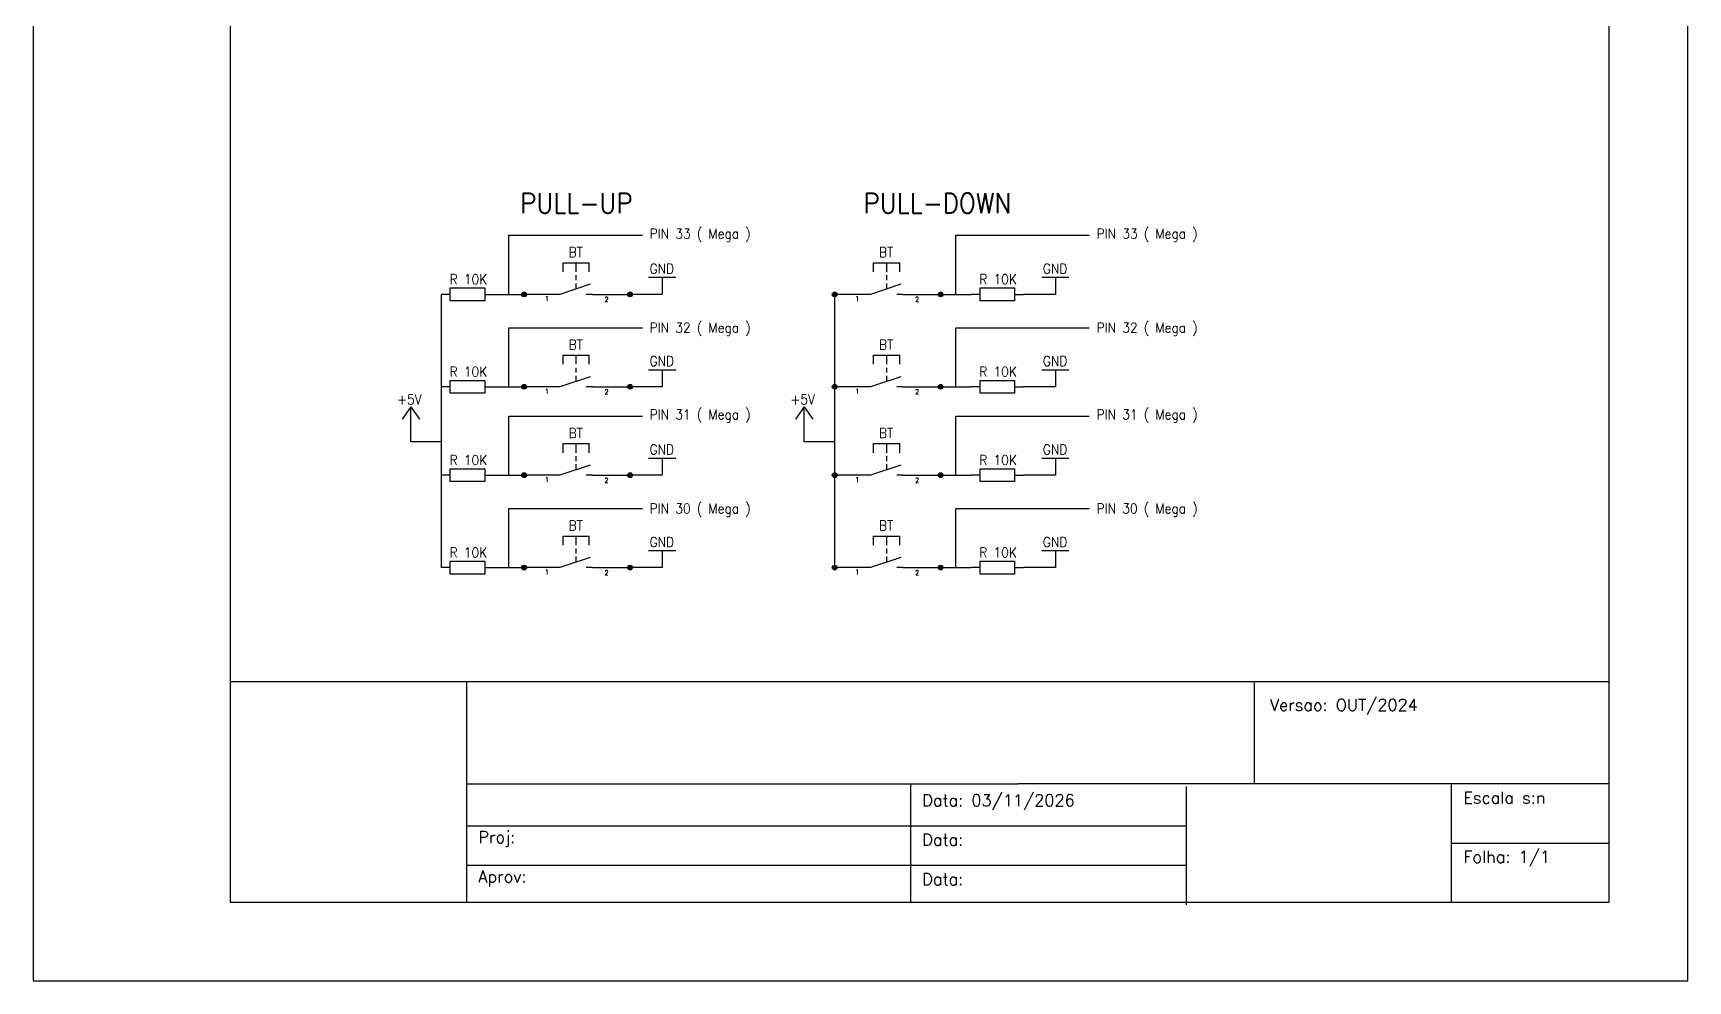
# Model space of a CAD drawing. Header units: millimetres. Extents: x -1230 to -390, y -434 to 754.
# Drawn here: x -1230 to -390, y -434 to 47 of the extents above; entities that cross this region are included whole.
import ezdxf
from ezdxf.enums import TextEntityAlignment as Align

# ---------------------------------------------------------------- set-up
doc = ezdxf.new("R2010")
doc.units = ezdxf.units.MM
doc.layers.get('0').update_dxf_attribs({"lineweight": 25})
for name, color, linetype in [('Layer1', 1, 'Continuous'), ('Layer2', 6, 'Continuous'), ('Layer3', 30, 'Continuous'), ('Layer6', 4, 'Continuous'), ('Layer7', 9, 'Continuous')]:
    doc.layers.add(name, color=color, linetype=linetype)
doc.styles.add('textstyle3', font='')
doc.styles.add('textstyle4', font='')
doc.styles.add('textstyle5', font='')
doc.styles.add('textstyle6', font='Standard')
doc.styles.get('textstyle3').set_extended_font_data('RomanS')
doc.styles.get('textstyle4').set_extended_font_data('romans')
doc.styles.get('textstyle5').set_extended_font_data('Standard')

msp = doc.modelspace()

# ---------------------------------------------------------------- hatches: boundary and pattern name
at = {"layer": 'Layer7', "transparency": 33554687}
h = msp.add_hatch(color=256, dxfattribs=at)
edge = h.paths.add_edge_path(flags=0)
edge.add_arc((-980.73, -85.49), 1.21, 180, 270)
edge.add_line((-980.73, -86.7), (-980.73, -85.49))
edge.add_line((-980.73, -85.49), (-981.94, -85.49))
edge = h.paths.add_edge_path(flags=0)
edge.add_line((-980.73, -85.49), (-980.73, -86.7))
edge.add_arc((-980.73, -85.49), 1.21, 270, 360)
edge.add_line((-979.52, -85.49), (-980.73, -85.49))
edge = h.paths.add_edge_path(flags=0)
edge.add_arc((-980.73, -85.49), 1.21, 90, 180)
edge.add_line((-981.94, -85.49), (-979.52, -85.49))
edge.add_arc((-980.73, -85.49), 1.21, 0, 90)
h = msp.add_hatch(color=256, dxfattribs=at)
edge = h.paths.add_edge_path(flags=0)
edge.add_arc((-926.96, -85.49), 1.21, 180, 270)
edge.add_line((-926.96, -86.7), (-926.96, -85.49))
edge.add_line((-926.96, -85.49), (-928.18, -85.49))
edge = h.paths.add_edge_path(flags=0)
edge.add_line((-926.96, -85.49), (-926.96, -86.7))
edge.add_arc((-926.96, -85.49), 1.21, 270, 360)
edge.add_line((-925.75, -85.49), (-926.96, -85.49))
edge = h.paths.add_edge_path(flags=0)
edge.add_arc((-926.96, -85.49), 1.21, 90, 180)
edge.add_line((-928.18, -85.49), (-925.75, -85.49))
edge.add_arc((-926.96, -85.49), 1.21, 0, 90)
h = msp.add_hatch(color=256, dxfattribs=at)
edge = h.paths.add_edge_path(flags=0)
edge.add_arc((-823.09, -85.49), 1.21, 180, 270)
edge.add_line((-823.09, -86.7), (-823.09, -85.49))
edge.add_line((-823.09, -85.49), (-824.31, -85.49))
edge = h.paths.add_edge_path(flags=0)
edge.add_line((-823.09, -85.49), (-823.09, -86.7))
edge.add_arc((-823.09, -85.49), 1.21, 270, 360)
edge.add_line((-821.88, -85.49), (-823.09, -85.49))
edge = h.paths.add_edge_path(flags=0)
edge.add_arc((-823.09, -85.49), 1.21, 90, 180)
edge.add_line((-824.31, -85.49), (-821.88, -85.49))
edge.add_arc((-823.09, -85.49), 1.21, 0, 90)
h = msp.add_hatch(color=256, dxfattribs=at)
edge = h.paths.add_edge_path(flags=0)
edge.add_arc((-769.33, -85.49), 1.21, 180, 270)
edge.add_line((-769.33, -86.7), (-769.33, -85.49))
edge.add_line((-769.33, -85.49), (-770.54, -85.49))
edge = h.paths.add_edge_path(flags=0)
edge.add_line((-769.33, -85.49), (-769.33, -86.7))
edge.add_arc((-769.33, -85.49), 1.21, 270, 360)
edge.add_line((-768.12, -85.49), (-769.33, -85.49))
edge = h.paths.add_edge_path(flags=0)
edge.add_arc((-769.33, -85.49), 1.21, 90, 180)
edge.add_line((-770.54, -85.49), (-768.12, -85.49))
edge.add_arc((-769.33, -85.49), 1.21, 0, 90)
h = msp.add_hatch(color=256, dxfattribs=at)
edge = h.paths.add_edge_path(flags=0)
edge.add_arc((-980.73, -132.4), 1.21, 180, 270)
edge.add_line((-980.73, -133.61), (-980.73, -132.4))
edge.add_line((-980.73, -132.4), (-981.94, -132.4))
edge = h.paths.add_edge_path(flags=0)
edge.add_line((-980.73, -132.4), (-980.73, -133.61))
edge.add_arc((-980.73, -132.4), 1.21, 270, 360)
edge.add_line((-979.52, -132.4), (-980.73, -132.4))
edge = h.paths.add_edge_path(flags=0)
edge.add_arc((-980.73, -132.4), 1.21, 90, 180)
edge.add_line((-981.94, -132.4), (-979.52, -132.4))
edge.add_arc((-980.73, -132.4), 1.21, 0, 90)
h = msp.add_hatch(color=256, dxfattribs=at)
edge = h.paths.add_edge_path(flags=0)
edge.add_arc((-926.96, -132.4), 1.21, 180, 270)
edge.add_line((-926.96, -133.61), (-926.96, -132.4))
edge.add_line((-926.96, -132.4), (-928.18, -132.4))
edge = h.paths.add_edge_path(flags=0)
edge.add_line((-926.96, -132.4), (-926.96, -133.61))
edge.add_arc((-926.96, -132.4), 1.21, 270, 360)
edge.add_line((-925.75, -132.4), (-926.96, -132.4))
edge = h.paths.add_edge_path(flags=0)
edge.add_arc((-926.96, -132.4), 1.21, 90, 180)
edge.add_line((-928.18, -132.4), (-925.75, -132.4))
edge.add_arc((-926.96, -132.4), 1.21, 0, 90)
h = msp.add_hatch(color=256, dxfattribs=at)
edge = h.paths.add_edge_path(flags=0)
edge.add_arc((-823.09, -132.4), 1.21, 180, 270)
edge.add_line((-823.09, -133.61), (-823.09, -132.4))
edge.add_line((-823.09, -132.4), (-824.31, -132.4))
edge = h.paths.add_edge_path(flags=0)
edge.add_line((-823.09, -132.4), (-823.09, -133.61))
edge.add_arc((-823.09, -132.4), 1.21, 270, 360)
edge.add_line((-821.88, -132.4), (-823.09, -132.4))
edge = h.paths.add_edge_path(flags=0)
edge.add_arc((-823.09, -132.4), 1.21, 90, 180)
edge.add_line((-824.31, -132.4), (-821.88, -132.4))
edge.add_arc((-823.09, -132.4), 1.21, 0, 90)
h = msp.add_hatch(color=256, dxfattribs=at)
edge = h.paths.add_edge_path(flags=0)
edge.add_arc((-769.33, -132.4), 1.21, 180, 270)
edge.add_line((-769.33, -133.61), (-769.33, -132.4))
edge.add_line((-769.33, -132.4), (-770.54, -132.4))
edge = h.paths.add_edge_path(flags=0)
edge.add_line((-769.33, -132.4), (-769.33, -133.61))
edge.add_arc((-769.33, -132.4), 1.21, 270, 360)
edge.add_line((-768.12, -132.4), (-769.33, -132.4))
edge = h.paths.add_edge_path(flags=0)
edge.add_arc((-769.33, -132.4), 1.21, 90, 180)
edge.add_line((-770.54, -132.4), (-768.12, -132.4))
edge.add_arc((-769.33, -132.4), 1.21, 0, 90)
h = msp.add_hatch(color=256, dxfattribs=at)
edge = h.paths.add_edge_path(flags=0)
edge.add_arc((-980.73, -177.28), 1.21, 180, 270)
edge.add_line((-980.73, -178.49), (-980.73, -177.28))
edge.add_line((-980.73, -177.28), (-981.94, -177.28))
edge = h.paths.add_edge_path(flags=0)
edge.add_line((-980.73, -177.28), (-980.73, -178.49))
edge.add_arc((-980.73, -177.28), 1.21, 270, 360)
edge.add_line((-979.52, -177.28), (-980.73, -177.28))
edge = h.paths.add_edge_path(flags=0)
edge.add_arc((-980.73, -177.28), 1.21, 90, 180)
edge.add_line((-981.94, -177.28), (-979.52, -177.28))
edge.add_arc((-980.73, -177.28), 1.21, 0, 90)
h = msp.add_hatch(color=256, dxfattribs=at)
edge = h.paths.add_edge_path(flags=0)
edge.add_arc((-926.96, -177.28), 1.21, 180, 270)
edge.add_line((-926.96, -178.49), (-926.96, -177.28))
edge.add_line((-926.96, -177.28), (-928.18, -177.28))
edge = h.paths.add_edge_path(flags=0)
edge.add_line((-926.96, -177.28), (-926.96, -178.49))
edge.add_arc((-926.96, -177.28), 1.21, 270, 360)
edge.add_line((-925.75, -177.28), (-926.96, -177.28))
edge = h.paths.add_edge_path(flags=0)
edge.add_arc((-926.96, -177.28), 1.21, 90, 180)
edge.add_line((-928.18, -177.28), (-925.75, -177.28))
edge.add_arc((-926.96, -177.28), 1.21, 0, 90)
h = msp.add_hatch(color=256, dxfattribs=at)
edge = h.paths.add_edge_path(flags=0)
edge.add_arc((-823.09, -177.28), 1.21, 180, 270)
edge.add_line((-823.09, -178.49), (-823.09, -177.28))
edge.add_line((-823.09, -177.28), (-824.31, -177.28))
edge = h.paths.add_edge_path(flags=0)
edge.add_line((-823.09, -177.28), (-823.09, -178.49))
edge.add_arc((-823.09, -177.28), 1.21, 270, 360)
edge.add_line((-821.88, -177.28), (-823.09, -177.28))
edge = h.paths.add_edge_path(flags=0)
edge.add_arc((-823.09, -177.28), 1.21, 90, 180)
edge.add_line((-824.31, -177.28), (-821.88, -177.28))
edge.add_arc((-823.09, -177.28), 1.21, 0, 90)
h = msp.add_hatch(color=256, dxfattribs=at)
edge = h.paths.add_edge_path(flags=0)
edge.add_arc((-769.33, -177.28), 1.21, 180, 270)
edge.add_line((-769.33, -178.49), (-769.33, -177.28))
edge.add_line((-769.33, -177.28), (-770.54, -177.28))
edge = h.paths.add_edge_path(flags=0)
edge.add_line((-769.33, -177.28), (-769.33, -178.49))
edge.add_arc((-769.33, -177.28), 1.21, 270, 360)
edge.add_line((-768.12, -177.28), (-769.33, -177.28))
edge = h.paths.add_edge_path(flags=0)
edge.add_arc((-769.33, -177.28), 1.21, 90, 180)
edge.add_line((-770.54, -177.28), (-768.12, -177.28))
edge.add_arc((-769.33, -177.28), 1.21, 0, 90)
h = msp.add_hatch(color=256, dxfattribs=at)
edge = h.paths.add_edge_path(flags=0)
edge.add_arc((-980.73, -224.19), 1.21, 180, 270)
edge.add_line((-980.73, -225.4), (-980.73, -224.19))
edge.add_line((-980.73, -224.19), (-981.94, -224.19))
edge = h.paths.add_edge_path(flags=0)
edge.add_line((-980.73, -224.19), (-980.73, -225.4))
edge.add_arc((-980.73, -224.19), 1.21, 270, 360)
edge.add_line((-979.52, -224.19), (-980.73, -224.19))
edge = h.paths.add_edge_path(flags=0)
edge.add_arc((-980.73, -224.19), 1.21, 90, 180)
edge.add_line((-981.94, -224.19), (-979.52, -224.19))
edge.add_arc((-980.73, -224.19), 1.21, 0, 90)
h = msp.add_hatch(color=256, dxfattribs=at)
edge = h.paths.add_edge_path(flags=0)
edge.add_arc((-926.96, -224.19), 1.21, 180, 270)
edge.add_line((-926.96, -225.4), (-926.96, -224.19))
edge.add_line((-926.96, -224.19), (-928.18, -224.19))
edge = h.paths.add_edge_path(flags=0)
edge.add_line((-926.96, -224.19), (-926.96, -225.4))
edge.add_arc((-926.96, -224.19), 1.21, 270, 360)
edge.add_line((-925.75, -224.19), (-926.96, -224.19))
edge = h.paths.add_edge_path(flags=0)
edge.add_arc((-926.96, -224.19), 1.21, 90, 180)
edge.add_line((-928.18, -224.19), (-925.75, -224.19))
edge.add_arc((-926.96, -224.19), 1.21, 0, 90)
h = msp.add_hatch(color=256, dxfattribs=at)
edge = h.paths.add_edge_path(flags=0)
edge.add_arc((-823.09, -224.19), 1.21, 180, 270)
edge.add_line((-823.09, -225.4), (-823.09, -224.19))
edge.add_line((-823.09, -224.19), (-824.31, -224.19))
edge = h.paths.add_edge_path(flags=0)
edge.add_line((-823.09, -224.19), (-823.09, -225.4))
edge.add_arc((-823.09, -224.19), 1.21, 270, 360)
edge.add_line((-821.88, -224.19), (-823.09, -224.19))
edge = h.paths.add_edge_path(flags=0)
edge.add_arc((-823.09, -224.19), 1.21, 90, 180)
edge.add_line((-824.31, -224.19), (-821.88, -224.19))
edge.add_arc((-823.09, -224.19), 1.21, 0, 90)
h = msp.add_hatch(color=256, dxfattribs=at)
edge = h.paths.add_edge_path(flags=0)
edge.add_arc((-769.33, -224.19), 1.21, 180, 270)
edge.add_line((-769.33, -225.4), (-769.33, -224.19))
edge.add_line((-769.33, -224.19), (-770.54, -224.19))
edge = h.paths.add_edge_path(flags=0)
edge.add_line((-769.33, -224.19), (-769.33, -225.4))
edge.add_arc((-769.33, -224.19), 1.21, 270, 360)
edge.add_line((-768.12, -224.19), (-769.33, -224.19))
edge = h.paths.add_edge_path(flags=0)
edge.add_arc((-769.33, -224.19), 1.21, 90, 180)
edge.add_line((-770.54, -224.19), (-768.12, -224.19))
edge.add_arc((-769.33, -224.19), 1.21, 0, 90)

# ---------------------------------------------------------------- linework, layer by layer
for p, q in [((-1230, 754), (-1230, -434)), ((-390, -434), (-390, 754)), ((-1130, 714), (-1130, -394)), ((-430, -394), (-430, 714)), ((-1130, -282), (-430, -282)), ((-1010, -282), (-1010, -394)), ((-610, -334), (-610, -282)), ((-1010, -334), (-730, -334)), ((-784.67, -334), (-784.67, -394)), ((-430, -334), (-730, -334)), ((-644.67, -335.33), (-644.67, -395.33)), ((-510, -394), (-510, -334)), ((-1010, -355.33), (-644.67, -355.33)), ((-510, -364), (-430, -364)), ((-1010, -375.33), (-644.67, -375.33)), ((-1130, -394), (-430, -394)), ((-1230, -434), (-390, -434))]:
    msp.add_line(p, q)
at = {"layer": 'Layer1'}
for p, q in [((-1022.75, -224.19), (-1022.75, -85.49)), ((-823.09, -224.19), (-823.09, -85.49)), ((-1038.22, -142.51), (-1042.63, -148.83)), ((-1038.22, -160.34), (-1038.22, -142.51)), ((-1038.22, -142.51), (-1033.8, -148.83)), ((-838.56, -142.51), (-842.98, -148.83)), ((-838.56, -160.34), (-838.56, -142.51)), ((-838.56, -142.51), (-834.15, -148.83)), ((-1022.75, -160.34), (-1038.22, -160.34)), ((-823.09, -160.34), (-838.56, -160.34))]:
    msp.add_line(p, q, dxfattribs=at)
at = {"layer": 'Layer2'}
for p, q in [((-988.46, -85.49), (-988.46, -55.49)), ((-988.46, -55.49), (-920.73, -55.49)), ((-761.59, -85.49), (-761.59, -55.49)), ((-761.59, -55.49), (-693.86, -55.49)), ((-996.2, -85.49), (-980.73, -85.49)), ((-769.33, -85.49), (-753.86, -85.49)), ((-988.46, -132.4), (-988.46, -102.4)), ((-988.46, -102.4), (-920.73, -102.4)), ((-761.59, -132.4), (-761.59, -102.4)), ((-761.59, -102.4), (-693.86, -102.4)), ((-996.2, -132.4), (-980.73, -132.4)), ((-769.33, -132.4), (-753.86, -132.4)), ((-988.46, -177.28), (-988.46, -147.28)), ((-988.46, -147.28), (-920.73, -147.28)), ((-761.59, -177.28), (-761.59, -147.28)), ((-761.59, -147.28), (-693.86, -147.28)), ((-996.2, -177.28), (-980.73, -177.28)), ((-769.33, -177.28), (-753.86, -177.28)), ((-988.46, -224.19), (-988.46, -194.19)), ((-988.46, -194.19), (-920.73, -194.19)), ((-761.59, -224.19), (-761.59, -194.19)), ((-761.59, -194.19), (-693.86, -194.19)), ((-996.2, -224.19), (-980.73, -224.19)), ((-769.33, -224.19), (-753.86, -224.19))]:
    msp.add_line(p, q, dxfattribs=at)
at = {"layer": 'Layer6'}
for p, q in [((-917.64, -76.8), (-903.82, -76.8)), ((-910.73, -76.8), (-910.73, -85.49)), ((-717.99, -76.8), (-704.17, -76.8)), ((-711.08, -76.8), (-711.08, -85.49)), ((-910.73, -85.49), (-926.96, -85.49)), ((-711.08, -85.49), (-727.31, -85.49)), ((-917.64, -123.71), (-903.82, -123.71)), ((-910.73, -123.71), (-910.73, -132.4)), ((-717.99, -123.71), (-704.17, -123.71)), ((-711.08, -123.71), (-711.08, -132.4)), ((-910.73, -132.4), (-926.96, -132.4)), ((-711.08, -132.4), (-727.31, -132.4)), ((-917.64, -168.59), (-903.82, -168.59)), ((-910.73, -168.59), (-910.73, -177.28)), ((-717.99, -168.59), (-704.17, -168.59)), ((-711.08, -168.59), (-711.08, -177.28)), ((-910.73, -177.28), (-926.96, -177.28)), ((-711.08, -177.28), (-727.31, -177.28)), ((-917.64, -215.5), (-903.82, -215.5)), ((-910.73, -215.5), (-910.73, -224.19)), ((-717.99, -215.5), (-704.17, -215.5)), ((-711.08, -215.5), (-711.08, -224.19)), ((-910.73, -224.19), (-926.96, -224.19)), ((-711.08, -224.19), (-727.31, -224.19))]:
    msp.add_line(p, q, dxfattribs=at)
at = {"layer": 'Layer7'}
for p, q in [((-961.01, -74.07), (-961.01, -69.45)), ((-961.01, -69.45), (-947.68, -69.45)), ((-954.35, -74.07), (-954.35, -69.45)), ((-947.68, -74.07), (-947.68, -69.45)), ((-803.38, -74.07), (-803.38, -69.45)), ((-803.38, -69.45), (-790.05, -69.45)), ((-796.71, -74.07), (-796.71, -69.45)), ((-790.05, -74.07), (-790.05, -69.45)), ((-947.24, -80.39), (-962.61, -85.49)), ((-954.35, -78.32), (-954.35, -75.82)), ((-954.35, -82.75), (-954.35, -79.91)), ((-789.6, -80.39), (-804.97, -85.49)), ((-796.71, -78.32), (-796.71, -75.82)), ((-796.71, -82.75), (-796.71, -79.91)), ((-1018.22, -85.49), (-1022.75, -85.49)), ((-1000.73, -85.49), (-996.2, -85.49)), ((-962.61, -85.49), (-980.73, -85.49)), ((-946.09, -85.49), (-949.19, -85.49)), ((-946.09, -85.49), (-926.96, -85.49)), ((-804.97, -85.49), (-823.09, -85.49)), ((-788.46, -85.49), (-791.55, -85.49)), ((-788.46, -85.49), (-769.33, -85.49)), ((-749.33, -85.49), (-753.86, -85.49)), ((-731.84, -85.49), (-727.31, -85.49)), ((-961.01, -120.99), (-961.01, -116.37)), ((-961.01, -116.37), (-947.68, -116.37)), ((-954.35, -120.99), (-954.35, -116.37)), ((-947.68, -120.99), (-947.68, -116.37)), ((-803.38, -120.99), (-803.38, -116.37)), ((-803.38, -116.37), (-790.05, -116.37)), ((-796.71, -120.99), (-796.71, -116.37)), ((-790.05, -120.99), (-790.05, -116.37)), ((-954.35, -125.23), (-954.35, -122.74)), ((-796.71, -125.23), (-796.71, -122.74)), ((-1018.22, -132.4), (-1022.75, -132.4)), ((-1000.73, -132.4), (-996.2, -132.4)), ((-962.61, -132.4), (-980.73, -132.4)), ((-947.24, -127.3), (-962.61, -132.4)), ((-954.35, -129.66), (-954.35, -126.82)), ((-946.09, -132.4), (-949.19, -132.4)), ((-946.09, -132.4), (-926.96, -132.4)), ((-804.97, -132.4), (-823.09, -132.4)), ((-789.6, -127.3), (-804.97, -132.4)), ((-796.71, -129.66), (-796.71, -126.82)), ((-788.46, -132.4), (-791.55, -132.4)), ((-788.46, -132.4), (-769.33, -132.4)), ((-749.33, -132.4), (-753.86, -132.4)), ((-731.84, -132.4), (-727.31, -132.4)), ((-961.01, -165.86), (-961.01, -161.24)), ((-961.01, -161.24), (-947.68, -161.24)), ((-954.35, -165.86), (-954.35, -161.24)), ((-954.35, -170.11), (-954.35, -167.61)), ((-947.68, -165.86), (-947.68, -161.24)), ((-803.38, -165.86), (-803.38, -161.24)), ((-803.38, -161.24), (-790.05, -161.24)), ((-796.71, -165.86), (-796.71, -161.24)), ((-796.71, -170.11), (-796.71, -167.61)), ((-790.05, -165.86), (-790.05, -161.24)), ((-947.24, -172.18), (-962.61, -177.28)), ((-954.35, -174.54), (-954.35, -171.7)), ((-789.6, -172.18), (-804.97, -177.28)), ((-796.71, -174.54), (-796.71, -171.7)), ((-1018.22, -177.28), (-1022.75, -177.28)), ((-1000.73, -177.28), (-996.2, -177.28)), ((-962.61, -177.28), (-980.73, -177.28)), ((-946.09, -177.28), (-949.19, -177.28)), ((-946.09, -177.28), (-926.96, -177.28)), ((-804.97, -177.28), (-823.09, -177.28)), ((-788.46, -177.28), (-791.55, -177.28)), ((-788.46, -177.28), (-769.33, -177.28)), ((-749.33, -177.28), (-753.86, -177.28)), ((-731.84, -177.28), (-727.31, -177.28)), ((-961.01, -212.78), (-961.01, -208.16)), ((-961.01, -208.16), (-947.68, -208.16)), ((-954.35, -212.78), (-954.35, -208.16)), ((-947.68, -212.78), (-947.68, -208.16)), ((-803.38, -212.78), (-803.38, -208.16)), ((-803.38, -208.16), (-790.05, -208.16)), ((-796.71, -212.78), (-796.71, -208.16)), ((-790.05, -212.78), (-790.05, -208.16)), ((-954.35, -217.02), (-954.35, -214.53)), ((-796.71, -217.02), (-796.71, -214.53)), ((-1018.22, -224.19), (-1022.75, -224.19)), ((-1000.73, -224.19), (-996.2, -224.19)), ((-962.61, -224.19), (-980.73, -224.19)), ((-947.24, -219.09), (-962.61, -224.19)), ((-954.35, -221.45), (-954.35, -218.61)), ((-946.09, -224.19), (-949.19, -224.19)), ((-946.09, -224.19), (-926.96, -224.19)), ((-804.97, -224.19), (-823.09, -224.19)), ((-789.6, -219.09), (-804.97, -224.19)), ((-796.71, -221.45), (-796.71, -218.61)), ((-788.46, -224.19), (-791.55, -224.19)), ((-788.46, -224.19), (-769.33, -224.19)), ((-749.33, -224.19), (-753.86, -224.19)), ((-731.84, -224.19), (-727.31, -224.19))]:
    msp.add_line(p, q, dxfattribs=at)
for points in [[(-1000.73, -82.23), (-1000.73, -88.74), (-1018.22, -88.74), (-1018.22, -82.23)], [(-731.84, -82.23), (-731.84, -88.74), (-749.33, -88.74), (-749.33, -82.23)], [(-1000.73, -129.15), (-1000.73, -135.65), (-1018.22, -135.65), (-1018.22, -129.15)], [(-731.84, -129.15), (-731.84, -135.65), (-749.33, -135.65), (-749.33, -129.15)], [(-1000.73, -174.02), (-1000.73, -180.53), (-1018.22, -180.53), (-1018.22, -174.02)], [(-731.84, -174.02), (-731.84, -180.53), (-749.33, -180.53), (-749.33, -174.02)], [(-1000.73, -220.94), (-1000.73, -227.44), (-1018.22, -227.44), (-1018.22, -220.94)], [(-731.84, -220.94), (-731.84, -227.44), (-749.33, -227.44), (-749.33, -220.94)]]:
    msp.add_lwpolyline(points, close=True, dxfattribs=at)
for centre in [(-980.73, -85.49), (-926.96, -85.49), (-823.09, -85.49), (-769.33, -85.49), (-980.73, -132.4), (-926.96, -132.4), (-823.09, -132.4), (-769.33, -132.4), (-980.73, -177.28), (-926.96, -177.28), (-823.09, -177.28), (-769.33, -177.28), (-980.73, -224.19), (-926.96, -224.19), (-823.09, -224.19), (-769.33, -224.19)]:
    msp.add_circle(centre, 1.21, dxfattribs=at)

# ---------------------------------------------------------------- texts
at = {"char_height": 6, "width": 140.0001, "attachment_point": 1}
for s, insert, style in [('Versao: OUT/2024', (-602.17, -290.92), 'textstyle3'), ('Data: 03/11/2026', (-778.67, -339.33), 'textstyle3'), ('Escala s:n', (-504, -338), 'textstyle3'), ('Proj:', (-1004, -358), 'textstyle4'), ('Data:', (-778.67, -359.33), 'textstyle4'), ('Folha: 1/1', (-504, -368), 'textstyle3'), ('Aprov:', (-1004, -378), 'textstyle4'), ('Data:', (-778.67, -379.33), 'textstyle4')]:
    msp.add_mtext(s, dxfattribs=dict(at, insert=insert, style=style))
at = {"layer": 'Layer3', "style": 'textstyle6'}
for s, p in [('PIN 33 ( Mega )', (-917.09, -52.15)), ('PIN 33 ( Mega )', (-690.22, -52.15)), ('R 10K', (-1018.6, -75.31)), ('R 10K', (-749.72, -75.31)), ('PIN 32 ( Mega )', (-917.09, -99.9)), ('PIN 32 ( Mega )', (-690.22, -99.9)), ('R 10K', (-1018.6, -122.22)), ('R 10K', (-749.72, -122.22)), ('PIN 31 ( Mega )', (-917.09, -143.94)), ('PIN 31 ( Mega )', (-690.22, -143.94)), ('R 10K', (-1018.6, -167.1)), ('R 10K', (-749.72, -167.1)), ('PIN 30 ( Mega )', (-917.09, -191.69)), ('PIN 30 ( Mega )', (-690.22, -191.69)), ('R 10K', (-1018.6, -214.01)), ('R 10K', (-749.72, -214.01))]:
    msp.add_text(s, height=5, dxfattribs=at).set_placement(p, align=Align.TOP_LEFT)
at = {"layer": 'Layer3', "attachment_point": 1, "style": 'textstyle5'}
for s, insert, char_height, width in [('PULL-UP', (-982.75, -34.19), 10, 9.7222), ('PULL-DOWN', (-808.46, -34.19), 10, 9.7222), ('BT', (-958.21, -61.6), 5, 9.7222), ('BT', (-800.58, -61.6), 5, 9.7222), ('GND', (-917.09, -69.95), 5, 5.8333), ('GND', (-717.44, -69.95), 5, 5.8333), ('BT', (-958.21, -108.51), 5, 9.7222), ('BT', (-800.58, -108.51), 5, 9.7222), ('GND', (-917.09, -116.87), 5, 5.8333), ('GND', (-717.44, -116.87), 5, 5.8333), ('+5V', (-1045.25, -136.36), 5, 11.1111), ('+5V', (-845.6, -136.36), 5, 11.1111), ('BT', (-958.21, -153.39), 5, 9.7222), ('BT', (-800.58, -153.39), 5, 9.7222), ('GND', (-917.09, -161.74), 5, 5.8333), ('GND', (-717.44, -161.74), 5, 5.8333), ('BT', (-958.21, -200.3), 5, 9.7222), ('BT', (-800.58, -200.3), 5, 9.7222), ('GND', (-917.09, -208.66), 5, 5.8333), ('GND', (-717.44, -208.66), 5, 5.8333)]:
    msp.add_mtext(s, dxfattribs=dict(at, insert=insert, char_height=char_height, width=width))
at = {"layer": 'Layer7', "char_height": 2.5, "attachment_point": 1, "style": 'textstyle5'}
for s, insert, width in [('1', (-970.2, -86.46), 0.5556), ('2', (-939.88, -86.81), 1.1111), ('1', (-812.56, -86.46), 0.5556), ('2', (-782.24, -86.81), 1.1111), ('1', (-970.2, -133.38), 0.5556), ('2', (-939.88, -133.72), 1.1111), ('1', (-812.56, -133.38), 0.5556), ('2', (-782.24, -133.72), 1.1111), ('1', (-970.2, -178.25), 0.5556), ('2', (-939.88, -178.6), 1.1111), ('1', (-812.56, -178.25), 0.5556), ('2', (-782.24, -178.6), 1.1111), ('1', (-970.2, -225.17), 0.5556), ('2', (-939.88, -225.51), 1.1111), ('1', (-812.56, -225.17), 0.5556), ('2', (-782.24, -225.51), 1.1111)]:
    msp.add_mtext(s, dxfattribs=dict(at, insert=insert, width=width))

doc.saveas('drawing.dxf')
